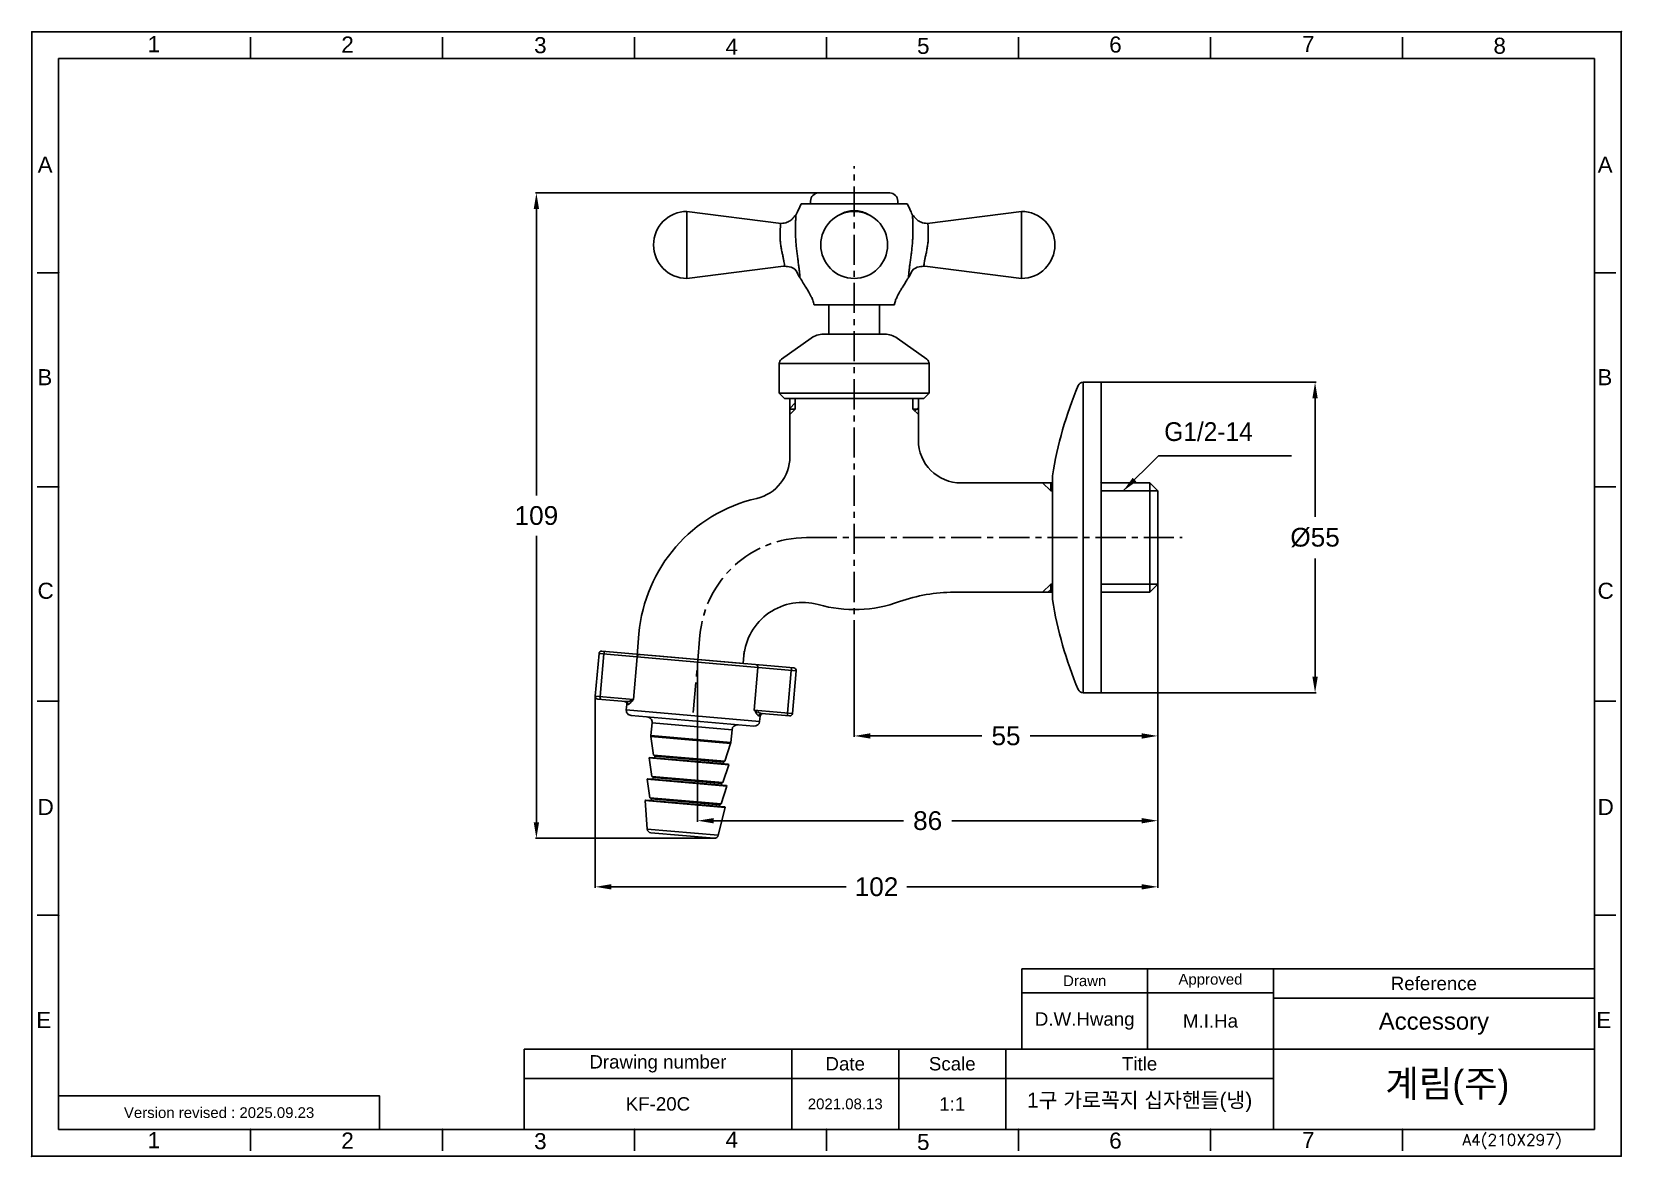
# Model space of a CAD drawing. Header units: millimetres. Extents: x 1008 to 1305, y 153 to 363.
import ezdxf

# ---------------------------------------------------------------- set-up
doc = ezdxf.new("R2010")
doc.units = ezdxf.units.MM
for name, pattern in [('CENTER', [0.6, 0.375, -0.075, 0.075, -0.075]), ('CENTERX2', [101.60000000000001, 63.5, -12.7, 12.7, -12.7]), ('PHANTOM', [0.8, 0.45, -0.05, 0.1, -0.05, 0.1, -0.05])]:
    doc.linetypes.add(name, pattern=pattern)
for name, color, linetype in [('1', 7, 'Continuous'), ('2', 2, 'Continuous'), ('4', 4, 'Continuous'), ('5', 4, 'PHANTOM'), ('DEF_LAYER_AXIS', 7, 'Continuous'), ('DEF_LAYER_ROUND_FEAT', 7, 'Continuous'), ('FORM', 7, 'Continuous'), ('TEXT', 2, 'Continuous')]:
    doc.layers.add(name, color=color, linetype=linetype)
doc.styles.add('ROMANS', font='romans')
doc.styles.get("Standard").update_dxf_attribs({"font": 'arial.ttf'})
doc.styles.add('굴림', font='Gulim.ttf')
doc.dimstyles.new('굴림', dxfattribs={"dimtxt": 2.5, "dimasz": 3, "dimexe": 0.18, "dimexo": 0.0625, "dimgap": 0.09, "dimtad": 1, "dimtih": 1, "dimtoh": 1, "dimdec": 0, "dimdsep": 46, "dimtxsty": 'Standard', "dimcen": 0.09, "dimclrd": 1, "dimclre": 1, "dimclrt": 2, "dimadec": 0, "dimazin": 0, "dimtfac": 1, "dimtdec": 0, "dimtmove": 0, "dimatfit": 3, "dimfxl": 1, "dimtolj": 1, "dimtzin": 0, "dimarcsym": 0})

# ---------------------------------------------------------------- blocks, each defined once
blk = doc.blocks.new('*D14')
at = {"layer": '2', "color": 1, "lineweight": -2, "transparency": 16777216}
for p, q in [((1218.192632670977, 260.9044712463035), (1218.192632670977, 231.2339518731976)), ((1161.503030880504, 247.3514518731976), (1161.503030880504, 231.2339518731976)), ((1164.503030880504, 231.4139518731976), (1185.327879524717, 231.4139518731976)), ((1215.192632670977, 231.4139518731976), (1194.367784026764, 231.4139518731976))]:
    blk.add_line(p, q, dxfattribs=at)
at = {"layer": '2', "color": 1, "transparency": 16777216}
for points in [[(1164.503030880504, 231.9139518731976), (1164.503030880504, 230.9139518731976), (1161.503030880504, 231.4139518731976)], [(1215.192632670977, 231.9139518731976), (1215.192632670977, 230.9139518731976), (1218.192632670977, 231.4139518731976)]]:
    blk.add_solid(points, dxfattribs=at)
at = {"layer": 'Defpoints', "color": 0, "transparency": 16777216}
for p in [(1218.192632670977, 260.9669712463035), (1161.503030880504, 247.4139518731976), (1218.192632670977, 231.4139518731976)]:
    blk.add_point(p, dxfattribs=at)
at = {"layer": '2', "color": 2, "transparency": 16777216, "insert": (1189.847831775741, 231.4139518731976), "char_height": 3.5, "attachment_point": 5}
blk.add_mtext('\\A1;55', dxfattribs=at)
blk = doc.blocks.new('*D15')
at = {"layer": '2', "color": 1, "lineweight": -2, "transparency": 16777216}
for p, q in [((1132.223947988535, 245.1304189529498), (1132.223947988535, 215.400537712118)), ((1218.192632670977, 246.0067115597506), (1218.192632670977, 215.400537712118)), ((1135.223947988535, 215.580537712118), (1170.700275322935, 215.580537712118)), ((1215.192632670977, 215.580537712118), (1179.716305336577, 215.580537712118))]:
    blk.add_line(p, q, dxfattribs=at)
at = {"layer": '2', "color": 1, "transparency": 16777216}
for points in [[(1135.223947988535, 216.080537712118), (1135.223947988535, 215.080537712118), (1132.223947988535, 215.580537712118)], [(1215.192632670977, 216.080537712118), (1215.192632670977, 215.080537712118), (1218.192632670977, 215.580537712118)]]:
    blk.add_solid(points, dxfattribs=at)
at = {"layer": 'Defpoints', "color": 0, "transparency": 16777216}
for p in [(1132.223947988535, 245.1929189529498), (1218.192632670977, 246.0692115597506), (1218.192632670977, 215.580537712118)]:
    blk.add_point(p, dxfattribs=at)
at = {"layer": '2', "color": 2, "transparency": 16777216, "insert": (1175.208290329756, 215.580537712118), "char_height": 3.5, "attachment_point": 5}
blk.add_mtext('\\A1;86', dxfattribs=at)
blk = doc.blocks.new('*D16')
at = {"layer": '2', "color": 1, "lineweight": -2, "transparency": 16777216}
for p, q in [((1207.660708325958, 297.466971246254), (1247.778208325958, 297.466971246254)), ((1247.598208325958, 294.466971246254), (1247.598208325958, 272.3518621057852)), ((1247.598208325958, 242.4669712463532), (1247.598208325958, 264.582080386822)), ((1207.660708325958, 239.4669712463532), (1247.778208325958, 239.4669712463532))]:
    blk.add_line(p, q, dxfattribs=at)
at = {"layer": '2', "color": 1, "transparency": 16777216}
for points in [[(1247.098208325958, 294.466971246254), (1248.098208325958, 294.466971246254), (1247.598208325958, 297.466971246254)], [(1247.098208325958, 242.4669712463532), (1248.098208325958, 242.4669712463532), (1247.598208325958, 239.4669712463532)]]:
    blk.add_solid(points, dxfattribs=at)
at = {"layer": 'Defpoints', "color": 0, "transparency": 16777216}
for p in [(1207.598208325958, 297.466971246254), (1247.598208325958, 297.466971246254), (1207.598208325958, 239.4669712463532)]:
    blk.add_point(p, dxfattribs=at)
at = {"layer": '2', "color": 2, "transparency": 16777216, "insert": (1247.598208325957, 268.4669712463032), "char_height": 3.5, "attachment_point": 5}
blk.add_mtext('\\A1;%%C55', dxfattribs=at)
blk = doc.blocks.new('*D17')
at = {"layer": '2', "color": 1, "lineweight": -2, "transparency": 16777216}
for p, q in [((1218.192632670977, 253.0886310677143), (1218.192632670977, 203.0539518731975)), ((1113.097100131857, 238.7732426090474), (1113.097100131857, 203.0539518731975)), ((1116.097100131857, 203.2339518731976), (1159.961032840708, 203.2339518731976)), ((1215.192632670977, 203.2339518731976), (1171.328699962126, 203.2339518731976))]:
    blk.add_line(p, q, dxfattribs=at)
at = {"layer": '2', "color": 1, "transparency": 16777216}
for points in [[(1116.097100131857, 203.7339518731976), (1116.097100131857, 202.7339518731976), (1113.097100131857, 203.2339518731976)], [(1215.192632670977, 203.7339518731976), (1215.192632670977, 202.7339518731976), (1218.192632670977, 203.2339518731976)]]:
    blk.add_solid(points, dxfattribs=at)
at = {"layer": 'Defpoints', "color": 0, "transparency": 16777216}
for p in [(1218.192632670977, 253.1511310677143), (1113.097100131857, 238.8357426090474), (1218.192632670977, 203.2339518731976)]:
    blk.add_point(p, dxfattribs=at)
at = {"layer": '2', "color": 2, "transparency": 16777216, "insert": (1165.644866401417, 203.2339518731976), "char_height": 3.5, "attachment_point": 5}
blk.add_mtext('\\A1;102', dxfattribs=at)
blk = doc.blocks.new('*D18')
at = {"layer": '2', "color": 1, "lineweight": -2, "transparency": 16777216}
for p, q in [((1154.767967033199, 332.8253592904931), (1101.910922114883, 332.8253592904931)), ((1102.090922114883, 329.8253592904931), (1102.090922114883, 276.3500325954292)), ((1102.090922114883, 215.3006949863128), (1102.090922114883, 268.7760216813774)), ((1135.225607797067, 212.3006949863128), (1101.910922114883, 212.3006949863128))]:
    blk.add_line(p, q, dxfattribs=at)
at = {"layer": '2', "color": 1, "transparency": 16777216}
for points in [[(1101.590922114883, 329.8253592904931), (1102.590922114883, 329.8253592904931), (1102.090922114883, 332.8253592904931)], [(1101.590922114883, 215.3006949863128), (1102.590922114883, 215.3006949863128), (1102.090922114883, 212.3006949863128)]]:
    blk.add_solid(points, dxfattribs=at)
at = {"layer": 'Defpoints', "color": 0, "transparency": 16777216}
for p in [(1102.090922114883, 332.8253592904931), (1154.830467033199, 332.8253592904931), (1135.288107797067, 212.3006949863128)]:
    blk.add_point(p, dxfattribs=at)
at = {"layer": '2', "color": 2, "transparency": 16777216, "insert": (1102.090922114883, 272.563027138403), "char_height": 3.5, "attachment_point": 5}
blk.add_mtext('\\A1;109', dxfattribs=at)

msp = doc.modelspace()

# ---------------------------------------------------------------- linework, layer by layer
at = {"color": 7, "linetype": 'Continuous'}
for p, q in [((1259.803395709721, 357.92838007173), (1228.32541170972, 357.92838007173)), ((1156.713806882592, 311.9253592904945), (1156.71380688259, 306.466971246304)), ((1166.213806882592, 311.9253592904915), (1166.213806882592, 306.4669712463044)), ((1153.420714321342, 305.7219051311038), (1147.882568688942, 301.7660868222035)), ((1169.506899443842, 305.7219051311038), (1175.045045076342, 301.7660868222035)), ((1147.463806882642, 300.9523533510039), (1147.463806882642, 295.466971246304)), ((1175.463806882642, 300.9523533510039), (1175.463806882642, 295.466971246304)), ((1204.258601763163, 297.4669712462539), (1207.598208325958, 297.4669712462539)), ((1207.598208325958, 278.6669712463033), (1207.598208325958, 297.4669712462539)), ((1148.463806882642, 294.466971246304), (1147.463806882642, 295.466971246304)), ((1174.463806882642, 294.466971246304), (1175.463806882642, 295.466971246304)), ((1207.598208325957, 278.7517794410135), (1207.598208325958, 278.6669712463038)), ((1207.598208325957, 278.7517794410121), (1207.598208325958, 239.4669712463531)), ((1204.258601763163, 239.4669712463531), (1207.598208325958, 239.4669712463531)), ((1118.987112577659, 237.3166134544698), (1118.899956834912, 236.320418756378)), ((1143.891980029953, 235.1377198857783), (1143.804824287206, 234.1415251876866)), ((1123.706618839875, 233.8922506464562), (1123.498822206549, 231.5171242592006)), ((1138.649539311251, 232.5849145052414), (1138.441742677925, 230.2097881179857)), ((1123.505268015289, 231.2871499743673), (1124.002182852209, 227.8434731207708)), ((1138.395460180031, 229.9844269622297), (1137.308106385946, 226.679355653826)), ((1123.239725982375, 227.4082695351395), (1123.154388366882, 227.31801022056)), ((1123.154388366223, 227.3180102199152), (1123.653559881218, 223.8586943284038)), ((1138.051775293541, 226.0146577476156), (1123.154388366223, 227.3180102199152)), ((1137.983407513482, 226.1183645419285), (1123.239725981924, 227.4082695345763)), ((1137.308106385946, 226.679355653826), (1124.002182852209, 227.8434731207708)), ((1124.244535383211, 227.6215060531185), (1124.062727592133, 227.8381761411865)), ((1124.24453538221, 227.6215060543103), (1124.218388659386, 227.3226476448825)), ((1124.24453538221, 227.6215060543103), (1137.030891558845, 226.5028448410501)), ((1138.051775293541, 226.0146577476156), (1136.959483414956, 222.6945768614589)), ((1137.030891558845, 226.5028448410501), (1137.004744836021, 226.2039864316223)), ((1137.030891557761, 226.5028448401411), (1137.247561645929, 226.6846526312097)), ((1137.983407513137, 226.1183645425614), (1138.051775293095, 226.0146577482567)), ((1122.891103011384, 223.4234907427726), (1122.805765395891, 223.3332314281931)), ((1122.805765395232, 223.3332314275482), (1123.304936910227, 219.8739155360369)), ((1137.70315232255, 222.0298789552486), (1122.805765395232, 223.3332314275482)), ((1137.634784542492, 222.1335857495616), (1122.891103010934, 223.4234907422094)), ((1136.959483414956, 222.6945768614589), (1123.653559881218, 223.8586943284038)), ((1123.902441943272, 223.6361560008064), (1123.720634152195, 223.8528260888744)), ((1123.902441942272, 223.6361560019981), (1123.876295219448, 223.3372975925704)), ((1123.902441942272, 223.6361560019981), (1136.675739056802, 222.5186373086283)), ((1136.610860443965, 218.7097980690919), (1123.304936910227, 219.8739155360369)), ((1123.54728944123, 219.6519484683846), (1123.365481650152, 219.8686185564526)), ((1137.70315232255, 222.0298789552486), (1136.610860443965, 218.7097980690919)), ((1136.675739056802, 222.5186373086283), (1136.649592333978, 222.2197788992006)), ((1136.675739055718, 222.5186373077194), (1136.892409143887, 222.7004450987879)), ((1137.634784542146, 222.1335857501944), (1137.703152322104, 222.0298789558897)), ((1122.535117743273, 219.4393560679412), (1122.449150796484, 219.3550318137948)), ((1137.363542031357, 218.0501916567509), (1122.449150795934, 219.3550318132409)), ((1122.449150795934, 219.3550318132409), (1122.811763731564, 214.0286920835689)), ((1137.293523868623, 218.1481628396589), (1122.535117742822, 219.4393560673781)), ((1123.547289440229, 219.6519484695763), (1123.521142717405, 219.3530900601486)), ((1123.547289440229, 219.6519484695763), (1136.333645616864, 218.533287256316)), ((1137.363542031357, 218.0501916567509), (1136.081528813313, 212.8677380712637)), ((1136.333645616864, 218.533287256316), (1136.30749889404, 218.2344288468884)), ((1136.33364561578, 218.5332872554071), (1136.550315703948, 218.7150950464758)), ((1137.293523868268, 218.1481628401921), (1137.363542030911, 218.050191657392)), ((1012.803395709721, 164.1783800717263), (1012.803395709721, 195.6563640717274))]:
    msp.add_line(p, q, dxfattribs=at)
for p, q in [((1154.830467033199, 332.825359290493), (1168.130467033198, 332.825359290493)), ((1130.230467033198, 329.375359290493), (1147.846249819982, 327.1243416249033)), ((1192.730467033198, 329.375359290493), (1175.114684246414, 327.1243416249033)), ((1130.230467033198, 316.875359290493), (1148.258272483587, 319.1570159660873)), ((1192.730467033198, 316.875359290493), (1174.702661582809, 319.1570159660873))]:
    msp.add_line(p, q)
at = {"color": 7, "linetype": 'Continuous', "lineweight": 25}
for p, q in [((1171.376656308854, 330.825359290493), (1151.584277757542, 330.825359290493)), ((1130.230467033198, 316.875359290493), (1130.230467033198, 329.375359290493)), ((1172.313928500495, 328.8440167325514), (1172.314291491848, 328.8332535758229)), ((1192.730467033198, 316.875359290493), (1192.730467033198, 329.375359290493)), ((1168.980467033198, 311.9253592904931), (1153.980468173742, 311.9253592904931))]:
    msp.add_line(p, q, dxfattribs=at)
at = {"color": 0, "linetype": 'ByBlock'}
for p, q in [((1149.463806882642, 294.466971246304), (1149.463806882642, 283.583044746375)), ((1173.463806882642, 294.4669712463035), (1173.463806882642, 286.6669712463038)), ((1198.533144010178, 278.6669712463038), (1181.463806882642, 278.6669712463038)), ((1198.533144010178, 278.6669712463038), (1198.192632670977, 278.6669712463038)), ((1216.692632670977, 278.6669712463038), (1207.513400131247, 278.6669712463038)), ((1216.692632670977, 278.6669712463038), (1218.192632670977, 277.1669712463038)), ((1218.192632670977, 277.1669712463038), (1218.192632670977, 275.9669712463035)), ((1218.192632670977, 275.9669712463035), (1218.192632670977, 260.9669712463035)), ((1216.692632670977, 258.2669712463037), (1218.192632670977, 259.7669712463037)), ((1218.192632670977, 260.9669712463035), (1218.192632670977, 259.7669712463037)), ((1198.505710495958, 258.266971246304), (1180.104523696421, 258.2669712463044)), ((1198.505710495958, 258.2669712463037), (1198.192632670977, 258.2669712463037)), ((1216.692632670977, 258.2669712463037), (1207.598208325957, 258.2669712463037)), ((1140.735252695934, 244.9501861980092), (1123.799942828374, 246.4318338247193))]:
    msp.add_line(p, q, dxfattribs=at)
at = {"color": 0, "linetype": 'Continuous'}
for p, q in [((1121.255524468028, 250.4961505638623), (1120.899942828375, 246.4318338247194)), ((1140.934556190141, 247.22823556092), (1140.735252695934, 244.9501861980092))]:
    msp.add_line(p, q, dxfattribs=at)
at = {"color": 7, "linetype": 'Continuous', "lineweight": 25}
msp.add_circle((1161.480467033198, 323.125359290493), 6.25, dxfattribs=at)
for centre, radius, start, end in [((1154.830467033199, 331.325359290493), 1.5, 90, 180), ((1168.130467033198, 331.325359290493), 1.5, 0, 90), ((1151.812653733066, 245.354613728722), 11, 74.38469205890941, 174.9999999999993), ((1161.503030880504, 280.0258783543513), 25.00000000000005, 254.3846920589094, 289.7677917658917), ((1180.10452369642, 228.2669712463044), 30, 90, 109.7677917658705)]:
    msp.add_arc(centre, radius, start, end)
for centre, start, end in [((1130.230467033198, 323.125359290493), 90, 270), ((1192.730467033198, 323.125359290493), 270, 90)]:
    msp.add_arc(centre, 6.25, start, end, dxfattribs=at)
at = {"color": 0, "linetype": 'ByBlock'}
msp.add_arc((1181.463806882642, 286.6669712463038), 8, 180, 270, dxfattribs=at)
at = {"color": 0}
for centre, radius, start, end in [((1141.463806882642, 283.583044746375), 8, 282.9557857649059, 0), ((1149.647073363643, 248.0122118955555), 28.5, 102.9557857649059, 174.9999999999993)]:
    msp.add_arc(centre, radius, start, end, dxfattribs=at)
at = {"color": 7, "linetype": 'Continuous', "lineweight": 25}
for points, knots in [([(1151.584277757542, 330.825359290493), (1151.131444437195, 329.8605004474057), (1150.931034680701, 329.4228886432609), (1150.716616987848, 328.9854687849086), (1150.642898398344, 328.8350801926713)], [0, 0, 0, 0, 0.6561916671918284, 1, 1, 1, 1]), ([(1171.376656308854, 330.825359290493), (1171.829489629202, 329.8605004474057), (1172.029899385696, 329.4228886432609), (1172.244317078549, 328.9854687849086), (1172.318035668053, 328.8350801926713)], [0, 0, 0, 0, 0.6561916671918284, 1, 1, 1, 1]), ([(1153.980675616768, 311.9253592904931), (1153.912308803585, 312.2158426665526), (1153.78809795174, 312.7436014709626), (1153.487475953561, 313.4026838214452), (1153.216876047444, 313.930256515772), (1152.83127985058, 314.6151699752952), (1152.309823915436, 315.4665594051683), (1151.751040856034, 316.3534924983103), (1151.439970226394, 316.8799426957055), (1151.3279555074, 317.0695143405562)], [0, 0, 0, 0, 0.1538875120050981, 0.2795873913721645, 0.3717369333314956, 0.459767752744822, 0.6846256669318955, 0.8864355425085464, 1, 1, 1, 1]), ([(1171.60736390156, 317.0202712426501), (1171.514842219261, 316.8657011105292), (1171.267414974884, 316.4523400377168), (1170.872147996033, 315.8191098844904), (1170.455758183128, 315.1484259912897), (1170.11411763295, 314.5823451498031), (1169.855055778333, 314.1303497150582), (1169.628801493573, 313.7118176518204), (1169.398283641649, 313.2434398689836), (1169.139759191201, 312.6373349203116), (1169.036099323177, 312.1745594785527), (1168.98027946699, 311.9253592904931)], [0, 0, 0, 0, 0.0936322220877068, 0.2503971190353439, 0.3888224020417662, 0.5036434880077008, 0.5942482207979946, 0.6595133680233709, 0.7510774787964344, 0.8659575822336915, 1, 1, 1, 1])]:
    msp.add_open_spline(points, degree=3, knots=knots, dxfattribs=at)
at = {"color": 8, "linetype": 'Continuous', "lineweight": 25}
for points, knots in [([(1148.479794938687, 319.1449309467564), (1148.469124558778, 319.2539309285064), (1148.437553381225, 319.5252942881177), (1148.353793784097, 320.0333391056681), (1148.229546834874, 320.6609498085911), (1148.078663124643, 321.3588530190227), (1147.922128876729, 322.1119741088896), (1147.782374858781, 322.9024152931972), (1147.678957628574, 323.6999489218697), (1147.630689688577, 324.476962885529), (1147.626382190649, 325.2047032002145), (1147.651924115834, 325.8692298919912), (1147.68371271458, 326.4648319218302), (1147.697581476021, 326.8901637222446), (1147.698618893298, 327.1104050924405), (1147.698209855574, 327.1796604314702)], [0.1708390544879665, 0.1708390544879665, 0.1708390544879665, 0.1708390544879665, 0.2138331130787817, 0.2673216589476621, 0.3208214515764525, 0.3750168150466059, 0.4292104931854203, 0.4838898812734159, 0.5385391537748256, 0.5912729279413299, 0.644020975759219, 0.695812788938208, 0.7476148830501197, 0.8011684694821246, 0.8284270982998306, 0.8284270982998306, 0.8284270982998306, 0.8284270982998306]), ([(1150.582487342775, 328.7209359167362), (1150.575081660193, 328.5557741632958), (1150.557006766952, 328.1639726546048), (1150.526785937785, 327.4788895663412), (1150.501528314844, 326.6937129318578), (1150.492578062365, 325.8692152599963), (1150.508831588874, 324.9816194488722), (1150.555540528917, 324.0528954154772), (1150.635004034439, 323.0774480464718), (1150.739673273955, 322.0900453536781), (1150.860046595366, 321.1157700063616), (1150.983453096055, 320.1844936034393), (1151.098315444851, 319.3177474894994), (1151.193907062612, 318.55260608205), (1151.266837278321, 317.9048597639946), (1151.315107584508, 317.4183215113521), (1151.343908112479, 317.0892008244639), (1151.348026108169, 317.0457449973742), (1151.350122955213, 317.0236176739343)], [0.1457200142895587, 0.1457200142895587, 0.1457200142895587, 0.1457200142895587, 0.1973168951230125, 0.2542743146762531, 0.3053694928100515, 0.3575100120429258, 0.405593207840906, 0.4551640948304111, 0.505425967906637, 0.557446340756865, 0.6109218549505038, 0.6658267054661291, 0.7215585522118088, 0.7785933421812339, 0.8337674502690348, 0.8904141388393386, 0.9441998471381727, 1, 1, 1, 1]), ([(1164.503065835032, 328.5680682769157), (1164.414370895608, 328.6297890782869), (1164.037338272459, 328.8921575493066), (1163.276800829352, 329.2218694957792), (1162.350628411617, 329.47712679452), (1161.496217026744, 329.5406702215007), (1160.652974616572, 329.4814061122604), (1159.718621679067, 329.2341558591645), (1158.960979317537, 328.9134230192039), (1158.578589246787, 328.6508614642134), (1158.496101026988, 328.5942223490395)], [0, 0, 0, 0, 0.05078103105442369, 0.215864687083933, 0.3862553002430428, 0.5003547383345622, 0.6170049586789551, 0.7819948621044862, 0.9529724825318664, 0.9999999999999999, 0.9999999999999999, 0.9999999999999999, 0.9999999999999999]), ([(1172.378446723621, 328.7209359167362), (1172.385852406204, 328.5557741632958), (1172.403927299445, 328.1639726546048), (1172.434148128612, 327.4788895663412), (1172.459405751553, 326.6937129318578), (1172.468356004032, 325.8692152599963), (1172.452102477522, 324.9816194488722), (1172.40539353748, 324.0528954154772), (1172.325930031958, 323.0774480464718), (1172.221260792442, 322.0900453536781), (1172.100887471031, 321.1157700063616), (1171.977480970341, 320.1844936034393), (1171.862618621545, 319.3177474894994), (1171.767027003785, 318.55260608205), (1171.694096788076, 317.9048597639946), (1171.645826481889, 317.4183215113521), (1171.617025953918, 317.0892008244639), (1171.612907958228, 317.0457449973742), (1171.610811111184, 317.0236176739343)], [0.1457200142895587, 0.1457200142895587, 0.1457200142895587, 0.1457200142895587, 0.1973168951230125, 0.2542743146762531, 0.3053694928100515, 0.3575100120429258, 0.405593207840906, 0.4551640948304111, 0.505425967906637, 0.557446340756865, 0.6109218549505038, 0.6658267054661291, 0.7215585522118088, 0.7785933421812339, 0.8337674502690348, 0.8904141388393386, 0.9441998471381727, 1, 1, 1, 1]), ([(1174.48113912771, 319.1449309467564), (1174.491809507618, 319.2539309285064), (1174.523380685172, 319.5252942881177), (1174.6071402823, 320.0333391056681), (1174.731387231523, 320.6609498085911), (1174.882270941753, 321.3588530190227), (1175.038805189668, 322.1119741088896), (1175.178559207616, 322.9024152931972), (1175.281976437822, 323.6999489218697), (1175.330244377819, 324.476962885529), (1175.334551875748, 325.2047032002145), (1175.309009950563, 325.8692298919912), (1175.277221351817, 326.4648319218302), (1175.263352590375, 326.8901637222446), (1175.262315173098, 327.1104050924405), (1175.262724210823, 327.1796604314702)], [0.1708390544879665, 0.1708390544879665, 0.1708390544879665, 0.1708390544879665, 0.2138331130787817, 0.2673216589476621, 0.3208214515764525, 0.3750168150466059, 0.4292104931854203, 0.4838898812734159, 0.5385391537748256, 0.5912729279413299, 0.644020975759219, 0.695812788938208, 0.7476148830501197, 0.8011684694821246, 0.8284270982998306, 0.8284270982998306, 0.8284270982998306, 0.8284270982998306])]:
    msp.add_open_spline(points, degree=3, knots=knots, dxfattribs=at)
for points in [[(1147.846249819982, 327.1243416249038), (1148.958061237257, 327.3574994925077), (1149.667667249384, 327.7671907146275), (1150.152844437427, 328.2523679026701), (1150.642898398344, 328.8350801926717)], [(1175.114684246414, 327.1243416249033), (1174.002872829139, 327.3574994925073), (1173.293266817013, 327.7671907146271), (1172.80808962897, 328.2523679026697), (1172.318035668053, 328.8350801926713)], [(1148.258272483587, 319.1570159660873), (1149.312638043702, 319.0459891655044), (1150.641248524176, 318.3160979546178), (1151.350122955213, 317.0236176739343), (1151.353570164837, 317.0202712426501)], [(1174.702661582809, 319.1570159660873), (1173.648296022694, 319.0459891655044), (1172.31968554222, 318.3160979546178), (1171.610811111184, 317.0236176739343), (1171.60736390156, 317.0202712426501)]]:
    msp.add_spline(points, degree=3)
at = {"layer": '1', "color": 1, "linetype": 'CENTER', "ltscale": 15}
msp.add_line((1161.503030880504, 247.4139518731976), (1161.503030880504, 337.8253083775132), dxfattribs=at)
msp.add_lwpolyline([(1131.39935687382, 235.7669712463032), (1132.662965689631, 250.2100861012569, -0.3888787318529864), (1152.586859651466, 268.4669712463035), (1222.788673534382, 268.4669712463035)], format="xyb", dxfattribs=at)
at = {"layer": '2', "color": 0}
for p, q in [((1153.330467033199, 331.325359290493), (1153.330467033199, 330.825359290493)), ((1169.630467033198, 331.3253592904928), (1169.630467033198, 330.825359290493)), ((1147.463806882642, 300.9523533510039), (1175.463806882642, 300.9523533510039)), ((1204.258601763163, 239.4669712463531), (1204.25860176316, 297.4669712462539)), ((1147.463806882642, 295.466971246304), (1175.463806882642, 295.466971246304)), ((1147.463806882642, 295.466971246304), (1175.463806882642, 295.466971246304)), ((1149.463806882642, 294.466971246304), (1148.463806882642, 294.466971246304)), ((1149.463806882642, 294.466971246304), (1172.542254878363, 294.4669712463026)), ((1150.463806882643, 294.4669712463035), (1172.542254878365, 294.4669712463035)), ((1174.463806882642, 294.466971246304), (1172.463806882641, 294.4669712463035)), ((1198.53511378628, 280.131728263673), (1198.505710495958, 258.2669712463037)), ((1216.692632670977, 278.6669712463038), (1216.692632670977, 258.2669712463037))]:
    msp.add_line(p, q, dxfattribs=at)
at = {"layer": '2', "color": 5}
for p, q in [((1207.513400131247, 278.6669712463038), (1207.598208325958, 278.7517794410144)), ((1141.186899545355, 244.708071789931), (1141.186977738228, 244.7081374015429))]:
    msp.add_line(p, q, dxfattribs=at)
at = {"layer": '2', "color": 0}
for centre, start, end in [((1204.258601763163, 296.4669712462539), 90, 157.1425767134512), ((1204.258601763163, 240.4669712463531), 202.8574232865405, 270)]:
    msp.add_arc(centre, 1, start, end, dxfattribs=at)
at = {"layer": '4', "color": 3, "linetype": 'ByBlock'}
for p, q in [((1150.463806882643, 294.4669712463044), (1150.463806882642, 292.466971246304)), ((1172.463806882642, 294.466971246304), (1172.463806882642, 292.466971246304)), ((1150.463806882642, 292.4669712463035), (1149.463806882642, 291.4669712463035)), ((1172.463806882643, 292.4669712463035), (1173.463806882642, 291.4669712463035)), ((1196.692632670977, 278.6669712463038), (1198.192632670977, 277.1669712463038)), ((1196.692632670977, 278.6669712463038), (1198.192632670977, 277.1669712463038)), ((1198.192632670977, 277.1669712463038), (1198.531126840015, 277.1669712463038)), ((1198.192632670977, 277.1669712463038), (1198.531126840015, 277.1669712463038)), ((1198.531126840015, 277.1669712462954), (1198.192632670978, 277.1669712462949)), ((1218.192632670959, 277.1669712463224), (1207.598208325957, 277.1669712463079)), ((1196.692632670977, 258.2669712463037), (1198.192632670977, 259.7669712463037)), ((1196.692632670977, 258.2669712463037), (1198.192632670977, 259.7669712463037)), ((1198.192632670977, 259.7669712463037), (1198.50772766612, 259.7669712463037)), ((1198.192632670977, 259.7669712463037), (1198.50772766612, 259.7669712463037)), ((1198.507727666121, 259.7669712463083), (1198.192632670982, 259.7669712463087)), ((1218.192632670961, 259.7669712462855), (1207.598208325957, 259.7669712462978))]:
    msp.add_line(p, q, dxfattribs=at)
at = {"layer": '4', "color": 5, "linetype": 'ByBlock'}
for p, q in [((1172.463806882642, 294.3885232505811), (1172.542254878364, 294.4669712463035)), ((1149.463806882642, 292.6017266861766), (1150.463806882642, 293.601726686177)), ((1172.828856095229, 292.1019220337178), (1173.193905307816, 292.466971246304)), ((1173.193905307816, 292.466971246304), (1173.463806882642, 292.7368728211306)), ((1197.665642261837, 258.2669712463037), (1198.192632670977, 258.7939616554434)), ((1198.192632670977, 258.7939616554434), (1198.506841724261, 259.108170708728))]:
    msp.add_line(p, q, dxfattribs=at)
at = {"layer": '4', "color": 0, "linetype": 'ByBlock'}
for p, q in [((1149.463806882642, 292.4669712463035), (1150.463806882642, 292.4669712463035)), ((1173.463806882642, 292.4669712463035), (1172.463806882643, 292.4669712463035)), ((1198.192632670977, 278.6669712463038), (1198.192632670978, 277.1669712463038)), ((1198.192632670977, 278.6669712463038), (1198.192632670978, 277.1669712463038)), ((1198.192632670977, 259.7669712463037), (1198.192632670977, 258.2669712463037)), ((1198.192632670977, 259.7669712463037), (1198.192632670977, 258.2669712463037))]:
    msp.add_line(p, q, dxfattribs=at)
at = {"layer": '5'}
for p in [(1304.803395709718, 362.92838007173), (1007.803395709721, 152.92838007173)]:
    msp.add_point(p, dxfattribs=at)
at = {"layer": 'DEF_LAYER_AXIS', "color": 7, "linetype": 'Continuous'}
for p, q in [((1113.097100131857, 238.8357426090474), (1113.794346073838, 246.8053001937815)), ((1150.653549903232, 243.580537712118), (1149.956303961251, 235.6109801273841))]:
    msp.add_line(p, q, dxfattribs=at)
at = {"layer": 'DEF_LAYER_ROUND_FEAT', "color": 7, "linetype": 'Continuous'}
for p, q in [((1167.181946669042, 306.4669712463044), (1155.745667096242, 306.466971246304)), ((1147.882568688942, 301.7660868222035), (1153.420714321342, 305.7219051311038)), ((1198.505710495958, 258.2669712463037), (1198.505710495957, 257.0648660611839)), ((1113.794346073838, 246.8053001937815), (1150.653549903232, 243.580537712118)), ((1114.718546869341, 246.7244431013532), (1114.02130092736, 238.7548855166193)), ((1114.336165098748, 247.2598070901907), (1150.199030425561, 244.1222129325378)), ((1120.945600870882, 246.1796464690547), (1120.2483549289, 238.2100888843207)), ((1143.502295106189, 244.2061914368448), (1142.805049164207, 236.2366338521108)), ((1149.729349107729, 243.6613948045463), (1149.032103165748, 235.6918372198123)), ((1120.2483549289, 238.2100888843207), (1113.097100131857, 238.8357426090474)), ((1118.782778863316, 237.8364002568227), (1113.551763414019, 238.2940548073651)), ((1118.899956834912, 236.320418756378), (1143.804824287206, 234.1415251876866)), ((1118.987112577659, 237.3166134544698), (1119.22787070393, 237.2955498477694)), ((1119.808995790256, 235.2370683155386), (1142.721473846366, 233.2324862323425)), ((1149.956303961251, 235.6109801273841), (1142.805049164207, 236.2366338521108)), ((1143.651221903682, 235.1587834924787), (1143.891980029953, 235.1377198857783)), ((1143.804824287206, 234.1415251876866), (1143.891980029953, 235.1377198857783)), ((1149.414484936341, 235.1564732309748), (1144.183172513834, 235.6141537633065)), ((1138.649539311251, 232.5849145052414), (1123.706618839875, 233.8922506464562)), ((1138.441742677925, 230.2097881179857), (1138.649539311251, 232.5849145052414)), ((1123.498822206549, 231.5171242592006), (1123.505268015289, 231.2871499743673)), ((1123.498822206549, 231.5171242592006), (1138.441742677925, 230.2097881179857)), ((1123.505268015289, 231.2871499743673), (1138.395460180031, 229.9844269622297)), ((1138.441742677925, 230.2097881179857), (1138.395460180031, 229.9844269622297)), ((1136.081528813313, 212.8677380712637), (1122.811763731564, 214.0286920835689)), ((1135.288107797067, 212.3006949863127), (1123.494664901405, 213.3324875436234))]:
    msp.add_line(p, q, dxfattribs=at)
for centre, radius, start, end in [((1155.745667096242, 302.466971246304), 4, 90, 125.5376777919958), ((1167.181946669042, 302.466971246304), 4, 54.46232220800422, 90), ((1148.463806882642, 300.9523533510039), 1, 125.5376777919958, 180), ((1174.463806882642, 300.9523533510039), 1, 0, 54.46232220800422), ((1270.681541659258, 268.4669712462539), 73.0833333333, 157.1425767134595, 170.8987566931002), ((1199.505710495958, 257.0648660611839), 1, 180, 189.101243306868), ((1270.681541659258, 268.4669712463531), 73.0833333333, 189.1012433068998, 202.8574232865595), ((1114.292443422884, 246.7617223224076), 0.5, 85.00000000000021, 174.9999999999993), ((1150.155452554186, 243.6241155834919), 0.5, 354.9999999999993, 85.00000000000021), ((1150.155452554186, 243.6241155834919), 0.5, 354.9999999999993, 85.00000000000021), ((1113.595197480902, 238.7921647376736), 0.5, 174.9999999999993, 265.0000000000002), ((1118.489015228613, 237.3601913258436), 0.5, 354.9999999999993, 85.00000000000021), ((1119.896151533003, 236.2332630136303), 1, 174.9999999999993, 265.0000000000002), ((1122.710424141783, 233.9794063892039), 1, 354.9999999999993, 85.00000000000021), ((1144.390077378999, 235.0941420144045), 0.5, 85.00000000000021, 174.9999999999993), ((1149.458206612205, 235.6545579987579), 0.5, 265.0000000000002, 354.9999999999993), ((1139.645734009343, 232.4977587624937), 1, 85.00000000000021, 174.9999999999993), ((1142.808629589113, 234.2286809304343), 1, 265.0000000000002, 354.9999999999993), ((1124.495016904641, 231.429968516453), 1, 174.9999999999993, 188.2109761326981), ((1137.445547979833, 230.2969438607333), 1, 341.7890238671948, 354.9999999999993), ((1123.560031708466, 214.0796335671922), 0.75, 183.8946411906083, 265.0000000000002), ((1135.353474604128, 213.0478410098815), 0.75, 265.0000000000002, 346.1053588093947)]:
    msp.add_arc(centre, radius, start, end, dxfattribs=at)
for points, knots in [([(1114.79812169201, 247.2193911252393), (1114.7966999064, 247.2195155153622), (1114.793050248422, 247.2164053206844), (1114.78720409376, 247.2042829390141), (1114.779006090016, 247.1770208173158), (1114.769446084086, 247.1321566867717), (1114.758878327626, 247.0713095482026), (1114.748087373718, 246.9971851707706), (1114.737431888171, 246.9124043511127), (1114.727386486535, 246.8203240487034), (1114.721378423313, 246.7568079136456), (1114.718546869142, 246.7244431013706)], [0, 0, 0, 0, 0.0084893467, 0.0243739597, 0.0823579767, 0.1747954603, 0.2985908376, 0.4490382293, 0.6205279536, 0.8067527856000001, 1, 1, 1, 1]), ([(1121.440312626906, 246.6382747174613), (1121.381387102238, 246.6434300328621), (1121.289160055755, 246.6311199429913), (1121.180245760072, 246.578605947219), (1121.080648949217, 246.5028112237386), (1120.985166289999, 246.3709032919176), (1120.951249863253, 246.2442147473213), (1120.945600870882, 246.1796464690547)], [0, 0, 0, 0, 0.2382003655, 0.3602133575, 0.4845149545, 0.7389893839, 1, 1, 1, 1]), ([(1143.094739092912, 244.74375788653), (1143.15366461758, 244.7386025711293), (1143.242352903221, 244.7104644406397), (1143.340493586456, 244.6398354814855), (1143.425415682352, 244.5478974454581), (1143.496542173447, 244.4014131017449), (1143.50794409856, 244.2707597151114), (1143.502295106189, 244.2061914368448)], [0, 0, 0, 0, 0.2382003655, 0.3602133575, 0.4845149545, 0.7389893839, 1, 1, 1, 1]), ([(1149.736930027808, 244.1626414787519), (1149.738351813419, 244.162517088629), (1149.74140594527, 244.1588203885394), (1149.74505825413, 244.1458669990903), (1149.748397694042, 244.1175954820669), (1149.750021887661, 244.0717528605505), (1149.749863101157, 244.009995054308), (1149.747618553287, 243.9351229623303), (1149.743390123821, 243.8497798480255), (1149.73729333478, 243.7573540873796), (1149.732180659392, 243.6937596168403), (1149.729349105238, 243.6613948047642)], [0, 0, 0, 0, 0.008489346600000001, 0.0243739591, 0.0823579757, 0.1747954593, 0.2985908388, 0.4490382329, 0.6205279579999999, 0.8067527873, 1, 1, 1, 1]), ([(1114.013720007281, 238.2536388424137), (1114.012298221671, 238.2537632325365), (1114.009244089828, 238.2574599327263), (1114.005591780977, 238.270413322275), (1114.002252340883, 238.2986848395151), (1114.000628147437, 238.3445274607151), (1114.000786933871, 238.4062852661604), (1114.003031481753, 238.4811573571333), (1114.00725991112, 238.5665004714467), (1114.013356700313, 238.6589262326819), (1114.018469375671, 238.7225207040267), (1114.021300929851, 238.7548855164014)], [0, 0, 0, 0, 0.0084893467, 0.0243739597, 0.0823579768, 0.1747954603, 0.2985908376, 0.4490382293, 0.6205279537, 0.8067527856000001, 1, 1, 1, 1]), ([(1119.70762549272, 238.0064416206354), (1119.555794540593, 237.9557798136697), (1119.325877504856, 237.8881918898343), (1119.014970151886, 237.8354956511103), (1118.858930759193, 237.8297378389647), (1118.782981551281, 237.8363825239235)], [0, 0, 0, 0, 0.5079932790999999, 0.7580343472, 1, 1, 1, 1]), ([(1118.782981551281, 237.8363825239235), (1118.846570766011, 237.8308191885121), (1118.973232900069, 237.7934500995748), (1119.125828588533, 237.6679848203401), (1119.219747689058, 237.4930181913286), (1119.233573870931, 237.3602900937952), (1119.227913039415, 237.2955461438944)], [0, 0, 0, 0, 0.2477772396, 0.4968198556, 0.7477244945999999, 1, 1, 1, 1]), ([(1119.795790934873, 237.7477731845465), (1119.739865443035, 237.6892757855621), (1119.635175681213, 237.5804033570522), (1119.505153702261, 237.4542214862876), (1119.408006768735, 237.3739225880842), (1119.344046428197, 237.3299908446228), (1119.285349690287, 237.3011082945895), (1119.245498425171, 237.2940150577925), (1119.22787070393, 237.2955498477694)], [0, 0, 0, 0, 0.3287613178, 0.6136845445, 0.7352679434, 0.8404474359, 0.9281198134, 1, 1, 1, 1]), ([(1120.2483549289, 238.2100888843207), (1120.204766898428, 238.1922130013601), (1120.02620461828, 238.1200014583909), (1119.845650583922, 238.0525041775298), (1119.70762549272, 238.0064416206354)], [0, 0, 0, 0, 0.244581524, 1, 1, 1, 1]), ([(1120.2483549289, 238.2100888843207), (1120.207764087918, 238.1708951448036), (1120.054248009949, 238.0193952903173), (1119.905829508253, 237.8628756043104), (1119.795790934873, 237.7477731845465)], [0, 0, 0, 0, 0.2616333983, 1, 1, 1, 1]), ([(1143.170457415487, 235.7027548537933), (1143.142138006111, 235.7451994995434), (1143.022808287392, 235.9248202565196), (1142.90182471341, 236.1034493399621), (1142.805049164207, 236.2366338521108)], [0, 0, 0, 0, 0.2366023394, 1, 1, 1, 1]), ([(1143.302200729014, 235.9421837667503), (1143.259050396287, 235.9655688088947), (1143.090807008678, 236.0594053114263), (1142.926384292118, 236.1599318084834), (1142.805049164207, 236.2366338521108)], [0, 0, 0, 0, 0.2547930576, 1, 1, 1, 1]), ([(1143.651221903682, 235.1587834924787), (1143.633596198943, 235.1603420471378), (1143.595580011978, 235.1742323688169), (1143.54279155184, 235.2128776466178), (1143.487430827414, 235.2672461230416), (1143.405703565765, 235.3631958664748), (1143.299568582578, 235.510037899635), (1143.215374799942, 235.6354350792226), (1143.170457415487, 235.7027548537933)], [0, 0, 0, 0, 0.07188044269999999, 0.1595540358, 0.2647341619, 0.3863177502, 0.6712408614, 1, 1, 1, 1]), ([(1144.183266799079, 235.6141455144164), (1144.107317542075, 235.620790472393), (1143.954648486396, 235.6535566973138), (1143.657615309907, 235.7594411684113), (1143.442926697699, 235.8659248238246), (1143.302200729014, 235.9421837667503)], [0, 0, 0, 0, 0.2419658937, 0.4920070169, 1, 1, 1, 1]), ([(1143.651130181646, 235.1587915171172), (1143.656802175522, 235.223535277533), (1143.693475419527, 235.3518465635947), (1143.816362810252, 235.5078442910315), (1143.988439093111, 235.6049035436489), (1144.119673451536, 235.6197092114021), (1144.183266799079, 235.6141455144164)], [0, 0, 0, 0, 0.2522681954, 0.5031712017000001, 0.7522168276000001, 1, 1, 1, 1]), ([(1148.952528343079, 235.1968891959262), (1148.95395012869, 235.1967648058034), (1148.957599786658, 235.1998750003819), (1148.963445941221, 235.211997382061), (1148.971643945065, 235.2392595037505), (1148.981203950994, 235.2841236342946), (1148.991771707454, 235.3449707728637), (1149.002562661362, 235.4190951502957), (1149.013218146811, 235.5038759699618), (1149.023263548545, 235.595956272363), (1149.029271611966, 235.6594724074029), (1149.032103166146, 235.6918372197774)], [0, 0, 0, 0, 0.0084893467, 0.0243739597, 0.0823579767, 0.1747954603, 0.2985908376, 0.4490382293, 0.6205279536, 0.8067527856000001, 1, 1, 1, 1])]:
    msp.add_open_spline(points, degree=3, knots=knots, dxfattribs=at)
at = {"layer": 'FORM'}
for p, q in [((1048.678395709721, 357.92838007173), (1048.678395709721, 361.92838007173)), ((1084.553395709721, 357.92838007173), (1084.553395709721, 361.92838007173)), ((1120.428395709721, 357.92838007173), (1120.428395709721, 361.92838007173)), ((1156.303395709721, 357.92838007173), (1156.303395709721, 361.92838007173)), ((1192.178395709721, 357.92838007173), (1192.178395709721, 361.92838007173)), ((1228.053395709721, 357.92838007173), (1228.053395709721, 361.92838007173)), ((1263.928395709721, 357.92838007173), (1263.928395709721, 361.92838007173)), ((1299.803395709721, 357.92838007173), (1012.803395709721, 357.92838007173)), ((1012.803395709721, 357.92838007173), (1012.803395709721, 157.92838007173)), ((1254.803395709721, 357.92838007173), (1269.803395709721, 357.92838007173)), ((1284.803395709721, 357.92838007173), (1269.803395709721, 357.92838007173)), ((1299.803395709721, 157.92838007173), (1299.803395709721, 357.92838007173)), ((1299.803395709721, 337.92838007173), (1299.803395709721, 357.92838007173)), ((1012.803395709721, 317.92838007173), (1008.803395709718, 317.92838007173)), ((1299.803395709721, 317.92838007173), (1303.803395709718, 317.92838007173)), ((1012.803395709721, 277.92838007173), (1008.803395709718, 277.92838007173)), ((1299.803395709721, 277.92838007173), (1303.803395709718, 277.92838007173)), ((1012.803395709721, 237.92838007173), (1008.803395709718, 237.92838007173)), ((1299.803395709721, 237.92838007173), (1303.803395709718, 237.92838007173)), ((1012.803395709721, 197.92838007173), (1008.803395709718, 197.92838007173)), ((1299.803395709721, 197.92838007173), (1303.803395709718, 197.92838007173)), ((1192.803395709721, 187.9283800717263), (1299.803395709721, 187.9283800717263)), ((1192.803395709721, 187.9283800717263), (1192.803395709721, 172.9283800717263)), ((1216.303395709721, 172.9283800717263), (1216.303395709721, 187.9283800717263)), ((1239.803395709721, 172.9283800717263), (1239.803395709721, 187.9283800717263)), ((1239.803395709721, 183.4283800717263), (1192.803395709721, 183.4283800717263)), ((1239.803395709721, 182.4283800717263), (1299.803395709721, 182.4283800717263)), ((1099.809534863881, 172.9283800717263), (1299.803395709721, 172.9283800717263)), ((1099.809534863881, 172.9283800717263), (1099.809534863881, 157.92838007173)), ((1149.803395709721, 157.9283800717263), (1149.803395709721, 172.9283800717263)), ((1149.803395709721, 157.9283800717263), (1149.803395709721, 172.9283800717263)), ((1169.803395709721, 157.9283800717263), (1169.803395709721, 172.9283800717263)), ((1189.803395709721, 157.9283800717263), (1189.803395709721, 172.9283800717263)), ((1239.803395709721, 157.9283800717263), (1239.803395709721, 172.9283800717263)), ((1099.809534863883, 167.4283800717263), (1239.803395709721, 167.4283800717263)), ((1012.803395709721, 157.92838007173), (1299.803395709721, 157.92838007173)), ((1012.803395709721, 157.92838007173), (1037.803395709721, 157.92838007173)), ((1048.678395709721, 157.92838007173), (1048.678395709721, 153.92838007173)), ((1084.553395709721, 157.92838007173), (1084.553395709721, 153.92838007173)), ((1120.428395709721, 157.92838007173), (1120.428395709721, 153.92838007173)), ((1156.303395709721, 157.92838007173), (1156.303395709721, 153.92838007173)), ((1192.178395709721, 157.92838007173), (1192.178395709721, 153.92838007173)), ((1228.053395709721, 157.92838007173), (1228.053395709721, 153.92838007173)), ((1263.928395709721, 157.92838007173), (1263.928395709721, 153.92838007173)), ((1299.803395709721, 157.92838007173), (1284.803395709721, 157.92838007173))]:
    msp.add_line(p, q, dxfattribs=at)
for points in [[(1007.803395709721, 152.92838007173), (1007.803395709721, 362.92838007173), (1304.803395709718, 362.92838007173), (1304.803395709718, 152.92838007173)], [(1012.803395709721, 157.92838007173), (1072.803395709721, 157.92838007173), (1072.803395709721, 164.17838007173), (1012.803395709721, 164.17838007173)]]:
    msp.add_lwpolyline(points, close=True, dxfattribs=at)
for p in [(1012.803395709721, 317.92838007173), (1012.803395709721, 277.92838007173), (1012.803395709721, 237.92838007173), (1012.803395709721, 197.92838007173), (1048.678395709721, 157.92838007173), (1084.553395709721, 157.92838007173), (1120.428395709721, 157.92838007173), (1156.303395709721, 157.92838007173), (1192.178395709721, 157.92838007173), (1228.053395709721, 157.92838007173), (1263.928395709721, 157.92838007173)]:
    msp.add_point(p, dxfattribs=at)
at = {"layer": 'TEXT'}
msp.add_point((1216.303395709721, 183.4283800717263), dxfattribs=at)

# ---------------------------------------------------------------- texts
at = {"color": 2, "insert": (1219.414570555371, 290.0057531397499), "char_height": 3.5, "attachment_point": 1, "style": '굴림'}
msp.add_mtext_dynamic_manual_height_columns('G1/2-14', width=25.5931487793348, gutter_width=12.5, heights=[0], dxfattribs=at)
at = {"layer": '5', "style": 'ROMANS'}
msp.add_text(' A4(210X297)', height=2.1, dxfattribs=at).set_placement((1273.68771620148, 154.9294418232736))
at = {"layer": 'FORM', "char_height": 3, "attachment_point": 5}
for s, width, insert in [('1', 5, (1030.614318648107, 360.6203190337716)), ('2', 5, (1066.815996397037, 360.5485390101809)), ('3', 5, (1102.835934587083, 360.4093367042066)), ('4', 5, (1138.6078974803, 360.1375664534122)), ('5', 5, (1174.3890581172, 360.2782867312695)), ('6', 5, (1210.297663205097, 360.5225928713468)), ('7', 5, (1246.341837993974, 360.6733242854231)), ('8', 5, (1282.095622050021, 360.3038700107051)), ('A', 40, (1010.296875083017, 338.0988881859581)), ('A', 40, (1301.802424836687, 338.0988881859581)), ('B', 40, (1010.237476297521, 298.4230446196731)), ('B', 40, (1301.743026051192, 298.4230446196731)), ('C', 40, (1010.390384528638, 258.5131045557342)), ('C', 40, (1301.895934282309, 258.5131045557342)), ('D', 40, (1010.396458173736, 218.1533768158102)), ('D', 40, (1301.902007927407, 218.1533768158102)), ('E', 40, (1010.034875967472, 178.3576034258136)), ('E', 40, (1301.540425721143, 178.3576034258136)), ('1', 5, (1030.614318648107, 155.9205418068874)), ('4', 5, (1138.6078974803, 156.0183915131771)), ('7', 5, (1246.341837993974, 155.9735470585389)), ('2', 5, (1066.815996397037, 155.8487617832967)), ('3', 5, (1102.835934587083, 155.7095594773224)), ('5', 5, (1174.3890581172, 155.5785095043854)), ('6', 5, (1210.297663205097, 155.8228156444626))]:
    msp.add_mtext_dynamic_manual_height_columns(s, width=width, gutter_width=12.5, heights=[0], dxfattribs=dict(at, insert=insert))
at = {"layer": 'TEXT', "attachment_point": 5}
for s, width, insert, char_height in [('Drawn', 23.5, (1204.553395709721, 185.6783800717263), 2), ('Approved', 23.5, (1228.053395709721, 185.6783800717263), 2), ('Reference', 60, (1269.803395709721, 185.1783800717263), 2.5), ('D.W.Hwang', 23.5, (1204.553395709721, 178.1783800717263), 2.5), ('M.I.Ha', 23.5, (1228.053395709721, 178.1783800717263), 2.5), ('Accessory', 60, (1269.803395709722, 177.6783800717263), 3.2), ('Drawing number', 50, (1124.803395709721, 170.1783800717263), 2.5), ('Date', 20, (1159.803395709721, 170.1783800717263), 2.5), ('Scale', 20, (1179.803395709721, 170.1783800717263), 2.5), ('Title', 50, (1214.803395709721, 170.1783800717263), 2.5), ('2021.08.13', 20, (1159.803395709721, 162.6783800717263), 2), ('1:1', 20, (1179.803395709721, 162.6783800717263), 2.5), ('Version revised : 2025.09.23', 71.7476373503523, (1042.803395709721, 161.05338007173), 2)]:
    msp.add_mtext_dynamic_manual_height_columns(s, width=width, gutter_width=12.5, heights=[0], dxfattribs=dict(at, insert=insert, char_height=char_height))
at = {"layer": 'TEXT', "linetype": 'CENTERX2', "attachment_point": 5}
for s, width, insert, char_height in [('{\\fHYGothic-Medium|b0|i0|c129|p18;계림(주)}', 60, (1272.30832443536, 165.7309919344722), 5), ('KF-20C', 49.99386084583898, (1124.806465286801, 162.6783800717263), 2.5), ('1구 가로꼭지 십자핸들(냉)', 50, (1214.818800079958, 162.9852721824725), 2.8)]:
    msp.add_mtext_dynamic_manual_height_columns(s, width=width, gutter_width=12.5, heights=[0], dxfattribs=dict(at, insert=insert, char_height=char_height))

# ---------------------------------------------------------------- dimensions: what is measured, and where the dimension line sits
at = {"layer": '2', "color": 7}
dim = msp.add_linear_dim(base=(1102.090922114883, 332.8253592904931), p1=(1135.288107797067, 212.3006949863127), p2=(1154.830467033199, 332.825359290493), angle=90, text='109', dimstyle='굴림', override={"dimtxt": 3.5, "dimgap": 2, "dimtad": 0, "dimfxl": 1.25}, dxfattribs=at)
dim.commit()
dim.dimension.update_dxf_attribs({"geometry": '*D18', "text_midpoint": (1102.090922114883, 272.563027138403), "dimtype": 160})
for base, p1, p2, angle, text, picture, middle in [((1247.598208325958, 297.466971246254), (1207.598208325958, 239.4669712463531), (1207.598208325958, 297.4669712462539), 90, '%%C55', '*D16', (1247.598208325957, 268.4669712463032)), ((1218.192632670977, 203.2339518731976), (1113.097100131857, 238.8357426090474), (1218.192632670977, 253.1511310677143), 180, '102', '*D17', (1165.644866401417, 203.2339518731976))]:
    dim = msp.add_linear_dim(base=base, p1=p1, p2=p2, angle=angle, text=text, dimstyle='굴림', override={"dimtxt": 3.5, "dimgap": 2, "dimtad": 0, "dimfxl": 1.25}, dxfattribs=at)
    dim.commit()
    dim.dimension.update_dxf_attribs({"geometry": picture, "text_midpoint": middle})
dim = msp.add_linear_dim(base=(1218.192632670977, 231.4139518731976), p1=(1161.503030880504, 247.4139518731976), p2=(1218.192632670977, 260.9669712463035), text='55', dimstyle='굴림', override={"dimtxt": 3.5, "dimgap": 2, "dimtad": 0, "dimfxl": 1.25}, dxfattribs=at)
dim.commit()
dim.dimension.update_dxf_attribs({"geometry": '*D14', "text_midpoint": (1189.847831775741, 231.4139518731976)})
dim = msp.add_linear_dim(base=(1218.192632670977, 215.580537712118), p1=(1132.223947988535, 245.1929189529498), p2=(1218.192632670977, 246.0692115597506), dimstyle='굴림', override={"dimtxt": 3.5, "dimgap": 2, "dimtad": 0, "dimfxl": 1.25}, dxfattribs=at)
dim.commit()
dim.dimension.update_dxf_attribs({"geometry": '*D15', "text_midpoint": (1175.208290329756, 215.580537712118), "dimtype": 160})

# ---------------------------------------------------------------- leaders
msp.add_leader([(1211.7396443446, 277.1669712463136), (1218.312287732098, 283.7396146338115), (1243.192954483046, 283.7396146338115)], dimstyle='굴림', override={"dimtxt": 3.5, "dimgap": 2, "dimtad": 0, "dimfxl": 1.25}, dxfattribs=at)

doc.saveas('drawing.dxf')
